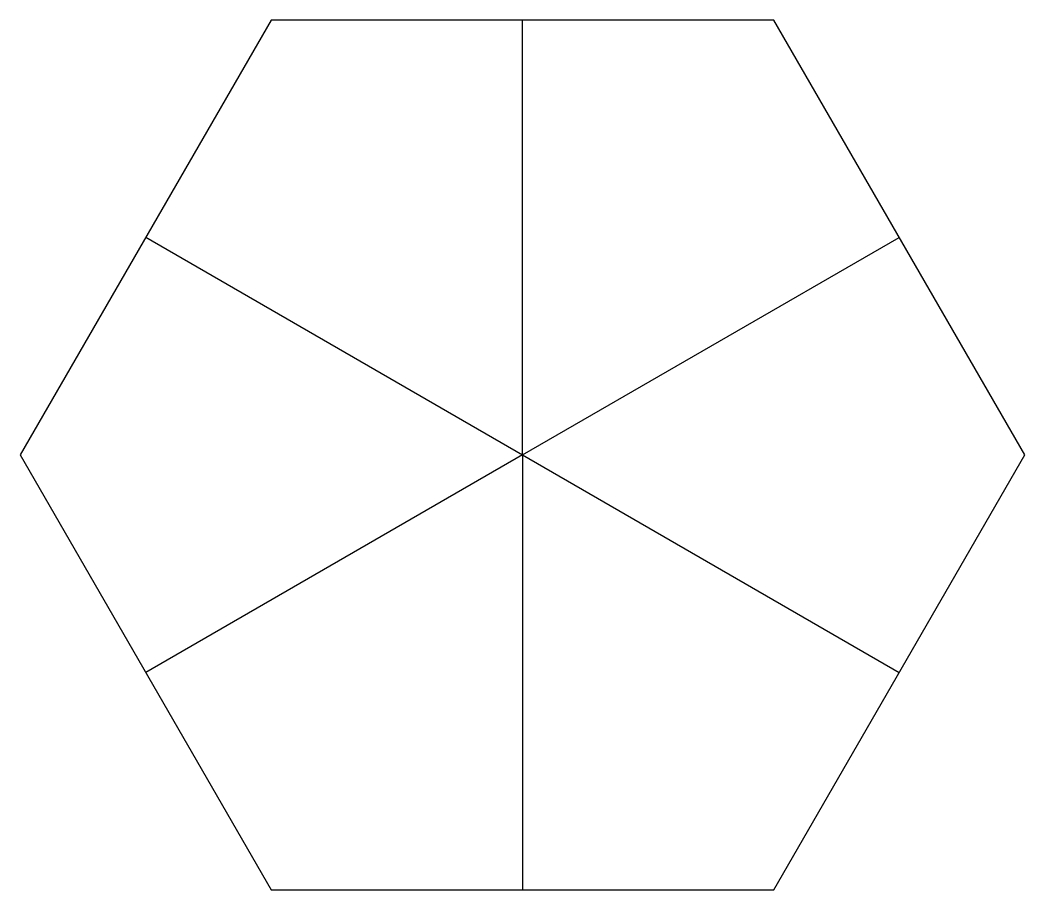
# Model space of a CAD drawing. Header units: inches. Extents: x 0 to 60, y 14 to 66.
import ezdxf

# ---------------------------------------------------------------- set-up
doc = ezdxf.new("R2010")
doc.units = ezdxf.units.IN
doc.header["$MEASUREMENT"] = 0

# ---------------------------------------------------------------- blocks, each defined once
blk = doc.blocks.new('*U0')
blk.add_line((0, -12.99), (0, 12.99))
blk = doc.blocks.new('*U1')
at = {"color": 0, "linetype": 'ByBlock', "lineweight": -2, "transparency": 16777216}
blk.add_blockref('*U0', (30, 52.99), dxfattribs=at)
for p, rotation in [((18.75, 46.495), 59.99999999999999), ((41.25, 46.495), 299.9999999999999), ((18.75, 33.505), 120), ((30, 27.01), 180), ((41.25, 33.505), 240)]:
    blk.add_blockref('*U0', p, dxfattribs=dict(at, rotation=rotation))

msp = doc.modelspace()

# ---------------------------------------------------------------- linework, layer by layer
msp.add_lwpolyline([(15, 65.981), (0, 40), (15, 14.019), (45, 14.019), (60, 40), (45, 65.981)], close=True)

# ---------------------------------------------------------------- block references
msp.add_blockref('*U1', (0, 0))

doc.saveas('drawing.dxf')
